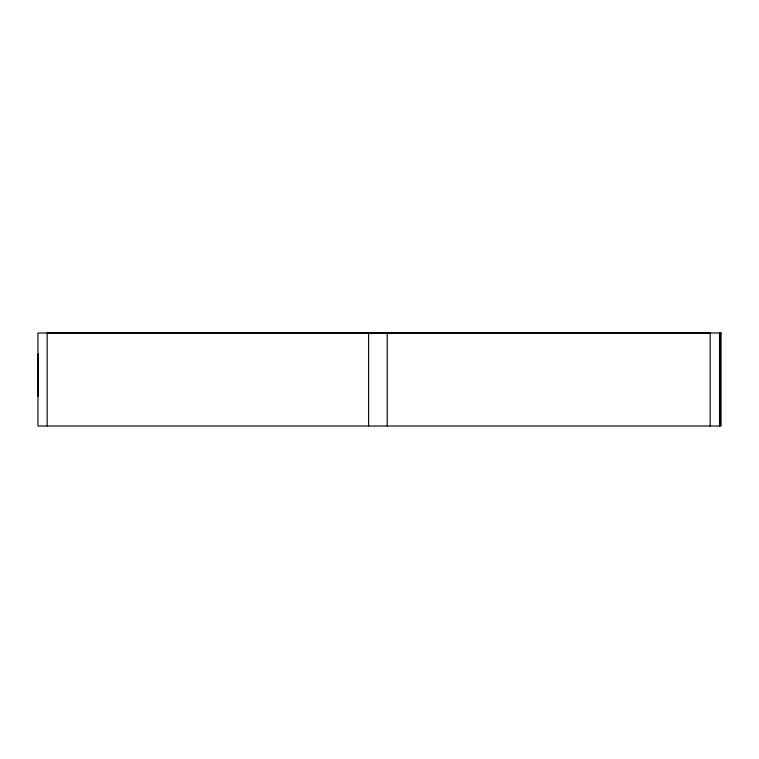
<?xml version="1.0" encoding="UTF-8"?>
<svg xmlns="http://www.w3.org/2000/svg" width="759" height="759" viewBox="0 0 759 759"><rect width="100%" height="100%" fill="white"/><g stroke="black" fill="none" stroke-linecap="round" stroke-linejoin="round"><path stroke-width="1.14" d="M719.807 332.992L719.788 426.008L719.779 332.992M373.665 332.992L368.608 333.087L368.608 426.008M382.299 332.992L387.213 333.087L387.213 426.008M719.523 332.992L719.523 426.008M710.158 426.008L710.158 332.992L47.181 332.992L47.181 426.008M721.05 332.992L37.95 332.992L37.95 426.008L721.05 426.008L721.05 332.992M38.32 354.111L38.178 395.894L38.32 354.111"/></g></svg>
